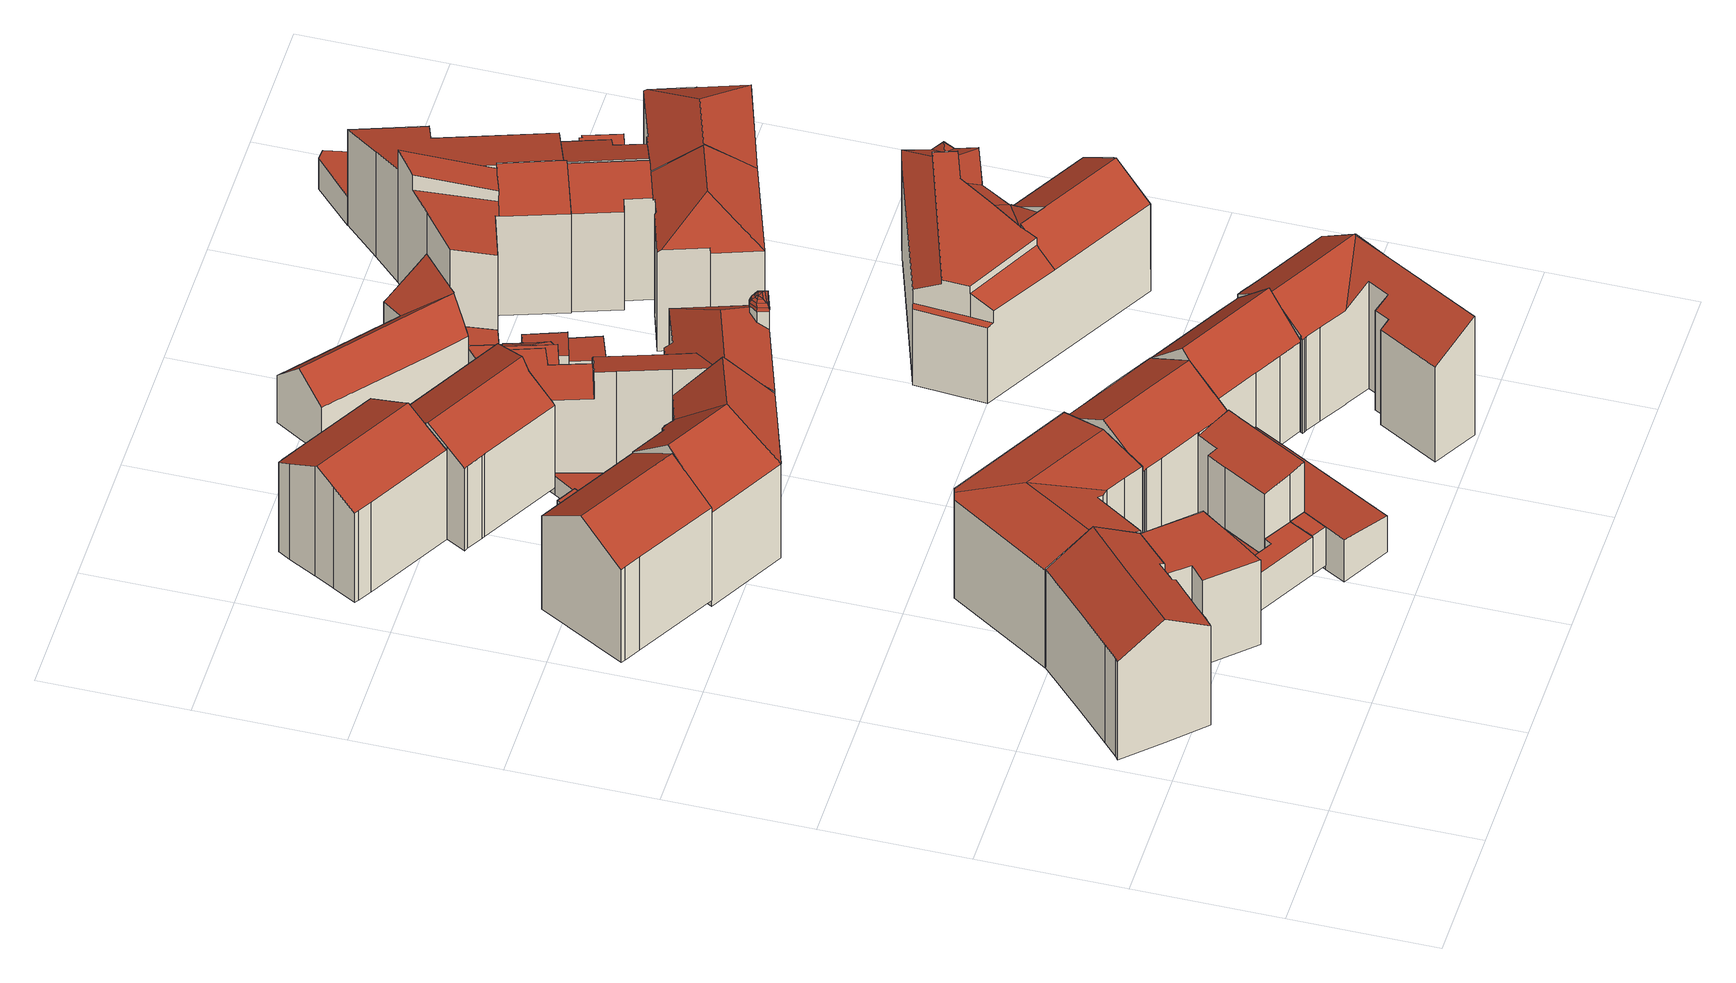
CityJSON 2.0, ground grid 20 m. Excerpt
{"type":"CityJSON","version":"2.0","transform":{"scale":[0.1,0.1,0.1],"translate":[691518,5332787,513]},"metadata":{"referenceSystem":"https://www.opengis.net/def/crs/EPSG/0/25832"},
"CityObjects":{
"building1":{"type":"Building","attributes":{"Gemeindeschluessel":"09162000","HoeheDach":"536.421","HoeheGrund":"515.550","Methode":"2000","NiedrigsteTraufeDesGebaeudes":"529.857","Geometrietyp2DReferenz":"3000","function":"31001_9998","roofType":"3100","measuredHeight":20.87,"storeysAboveGround":4},"geometry":[{"type":"MultiSurface","lod":"2","boundaries":[[[0,1,2,3,4,5,6,7,8,9,10,11,12,13,14,15,16,17,18,19,20,21,22,23,24,25,26,27,28]],[[13,29,30,14]],[[31,32,33,34,35,36,37,38,39,40,41,42]],[[43,44,41,40,24,23,22,21,45]],[[17,46,47,18]],[[16,15,48,49,46,17]],[[48,30,29,50,51,52,53,54,55,56,44,43,57,49]],[[33,32,31,5,4,3]],[[58,38,37,28,27,26,59]],[[6,5,31,42,56,55,7]],[[40,39,60,59,26,25,24]],[[9,8,7,55,54,53]],[[18,47,61,19]],[[28,37,36,0]],[[61,62,45,21,20,19]],[[13,12,11,10,52,51,50,29]],[[2,34,33,3]],[[9,53,52,10]],[[38,58,60,39]],[[58,59,60]],[[49,57,43,45,62,61,47,46]],[[14,30,48,15]],[[2,1,0,36,35,34]],[[41,44,56,42]]],"semantics":{"surfaces":[{"type":"GroundSurface"},{"type":"WallSurface"},{"type":"RoofSurface"}],"values":[0,1,2,1,1,1,2,1,1,1,1,1,1,1,1,1,1,1,1,2,2,1,1,1]}}]},
"building2":{"type":"Building","attributes":{"Gemeindeschluessel":"09162000","HoeheDach":"522.775","HoeheGrund":"516.410","Methode":"1000","NiedrigsteTraufeDesGebaeudes":"522.775","Geometrietyp2DReferenz":"3000","function":"31001_2000","roofType":"1000","measuredHeight":6.37},"geometry":[{"type":"MultiSurface","lod":"2","boundaries":[[[63,64,65,66]],[[67,68,65,64,69,70]],[[71,70,69,72]],[[73,68,67,74]],[[72,69,64,63]],[[66,65,68,73]],[[74,67,70,71]],[[71,72,63,66,73,74]]],"semantics":{"surfaces":[{"type":"WallSurface"},{"type":"RoofSurface"},{"type":"GroundSurface"}],"values":[0,1,0,0,0,0,0,2]}}]},
"building3":{"type":"Building","attributes":{"Gemeindeschluessel":"09162000","HoeheDach":"535.280","HoeheGrund":"514.858","Methode":"2000","NiedrigsteTraufeDesGebaeudes":"530.650","Geometrietyp2DReferenz":"3000","function":"31001_1000","roofType":"3100","measuredHeight":20.42,"storeysAboveGround":5},"geometry":[{"type":"MultiSurface","lod":"2","boundaries":[[[75,76,77,78,79]],[[80,81,82,78,77,83]],[[84,80,83,85]],[[86,82,81,87]],[[87,81,80,84]],[[86,87,84,85,88,89,90,91]],[[76,88,85,83,77]],[[86,91,79,78,82]],[[75,89,88,76]],[[79,91,90,89,75]]],"semantics":{"surfaces":[{"type":"RoofSurface"},{"type":"WallSurface"},{"type":"GroundSurface"}],"values":[0,0,1,1,1,2,1,1,1,1]}}]},
"building4":{"type":"Building","attributes":{"Gemeindeschluessel":"09162000","HoeheDach":"533.655","HoeheGrund":"515.360","Methode":"1000","NiedrigsteTraufeDesGebaeudes":"532.037","Geometrietyp2DReferenz":"3000","function":"31001_9998","roofType":"3100","measuredHeight":18.3,"storeysAboveGround":4},"geometry":[{"type":"MultiSurface","lod":"2","boundaries":[[[92,93,94,95,96,97]],[[98,99,100,101,102,103]],[[104,105,100,99,106,107]],[[108,109,106,99,98,103,110]],[[111,112,107,106,109,108]],[[113,114,115,116,117,118]],[[119,120,121,96,95,94,111,108,122,123]],[[124,125,112,111,94,93]],[[126,127,119,123,113,118]],[[104,107,112,125]],[[123,122,108,110,115,114,113]],[[105,104,125,124,93,92,97,128,129,127,126,118,117,116,130,102,101,100]],[[97,96,121,128]],[[128,121,120,129]],[[115,110,103,102,130,116]],[[129,120,119,127]]],"semantics":{"surfaces":[{"type":"WallSurface"},{"type":"RoofSurface"},{"type":"GroundSurface"}],"values":[0,0,0,1,1,0,1,0,0,0,1,2,0,0,0,0]}}]},
"building5":{"type":"Building","attributes":{"Gemeindeschluessel":"09162000","HoeheDach":"517.355","HoeheGrund":"516.102","Methode":"1000","NiedrigsteTraufeDesGebaeudes":"517.046","Geometrietyp2DReferenz":"3000","function":"31001_2000","roofType":"1000","measuredHeight":1.25},"geometry":[{"type":"MultiSurface","lod":"2","boundaries":[[[131,132,133,134]],[[135,131,134,136]],[[137,132,131,135]],[[138,133,132,137]],[[136,134,133,138]],[[136,138,137,135]]],"semantics":{"surfaces":[{"type":"RoofSurface"},{"type":"WallSurface"},{"type":"GroundSurface"}],"values":[0,1,1,1,1,2]}}]},
"building6":{"type":"Building","attributes":{"Gemeindeschluessel":"09162000","HoeheDach":"519.918","HoeheGrund":"516.350","Methode":"1000","NiedrigsteTraufeDesGebaeudes":"519.081","Geometrietyp2DReferenz":"3000","function":"51009_1610","roofType":"2100","measuredHeight":3.57},"geometry":[{"type":"MultiSurface","lod":"2","boundaries":[[[139,140,141,142]],[[66,143,141,140]],[[66,144,145,143]],[[66,140,139,144]],[[144,139,142,145]],[[145,142,141,143]]],"semantics":{"surfaces":[{"type":"WallSurface"},{"type":"GroundSurface"},{"type":"RoofSurface"}],"values":[0,1,0,0,2,0]}}]},
"building7":{"type":"Building","attributes":{"Gemeindeschluessel":"09162000","HoeheDach":"522.870","HoeheGrund":"516.390","Methode":"1000","NiedrigsteTraufeDesGebaeudes":"522.870","Geometrietyp2DReferenz":"3000","function":"31001_2000","roofType":"1000","measuredHeight":6.48},"geometry":[{"type":"MultiSurface","lod":"2","boundaries":[[[146,147,148,74]],[[73,149,150,151]],[[151,150,147,146]],[[147,150,149,148]],[[74,73,151,146]],[[74,148,149,73]]],"semantics":{"surfaces":[{"type":"WallSurface"},{"type":"RoofSurface"},{"type":"GroundSurface"}],"values":[0,0,0,1,2,0]}}]},
"building8":{"type":"Building","attributes":{"Gemeindeschluessel":"09162000","HoeheDach":"534.357","HoeheGrund":"515.650","Methode":"1000","NiedrigsteTraufeDesGebaeudes":"530.789","Geometrietyp2DReferenz":"3000","function":"31001_9998","roofType":"3100","measuredHeight":18.71,"storeysAboveGround":4},"geometry":[{"type":"MultiSurface","lod":"2","boundaries":[[[152,153,154,155]],[[156,157,158,159,160,161]],[[162,163,164,165]],[[166,167,168,169]],[[169,168,156,161]],[[170,171,172,173]],[[159,158,174,175]],[[167,176,154,153,177,157,156,168]],[[152,178,165,164,177,153]],[[177,164,163,179,172,171,180,174,158,157]],[[162,165,178,152,155,181,166,169,161,160,159,175,182,170,173,183]],[[182,180,171,170]],[[175,174,180,182]],[[155,154,176,181]],[[181,176,167,166]],[[173,172,179,183]],[[183,179,163,162]]],"semantics":{"surfaces":[{"type":"WallSurface"},{"type":"RoofSurface"},{"type":"GroundSurface"}],"values":[0,0,0,0,0,0,0,1,0,1,2,0,0,0,0,0,0]}}]},
"building9":{"type":"Building","attributes":{"Gemeindeschluessel":"09162000","HoeheDach":"522.900","HoeheGrund":"515.720","Methode":"1000","NiedrigsteTraufeDesGebaeudes":"521.813","Geometrietyp2DReferenz":"3000","function":"31001_9998","roofType":"1000","measuredHeight":7.18,"storeysAboveGround":2},"geometry":[{"type":"MultiSurface","lod":"2","boundaries":[[[184,185,186,187]],[[188,189,190,191,192,184,187,193]],[[188,194,147,189]],[[191,195,196,192]],[[192,196,185,184]],[[197,186,185,196,195,150,147,194]],[[193,197,194,188]],[[187,186,197,193]],[[189,147,150,190]],[[190,150,195,191]]],"semantics":{"surfaces":[{"type":"WallSurface"},{"type":"GroundSurface"},{"type":"RoofSurface"}],"values":[0,1,0,0,0,2,0,0,0,0]}}]},
"building10":{"type":"Building","attributes":{"Gemeindeschluessel":"09162000","HoeheDach":"536.319","HoeheGrund":"513.919","Methode":"2000","NiedrigsteTraufeDesGebaeudes":"529.830","Geometrietyp2DReferenz":"3000","function":"31001_1000","roofType":"3100","measuredHeight":22.4,"storeysAboveGround":4},"geometry":[{"type":"MultiSurface","lod":"2","boundaries":[[[198,199,200,201]],[[202,203,199,198]],[[204,205,206,207]],[[202,208,209,210,203]],[[211,212,213,214]],[[215,216,217,218,219]],[[220,221,215,219,222]],[[220,208,202,198,201,211,214,204,207,223,224,225,226,221]],[[217,227,228,218]],[[214,213,205,204]],[[226,225,227,217,216]],[[223,229,230,224]],[[220,222,209,208]],[[218,228,230,229,206,205,213,212,200,199,203,210]],[[226,216,215,221]],[[225,224,230,228,227]],[[222,219,218,210,209]],[[201,200,212,211]],[[207,206,229,223]]],"semantics":{"surfaces":[{"type":"WallSurface"},{"type":"RoofSurface"},{"type":"GroundSurface"}],"values":[0,0,0,0,0,1,0,2,1,0,0,0,0,1,0,0,1,0,0]}}]},
"building11":{"type":"Building","attributes":{"Gemeindeschluessel":"09162000","HoeheDach":"535.323","HoeheGrund":"515.870","Methode":"1000","NiedrigsteTraufeDesGebaeudes":"530.361","Geometrietyp2DReferenz":"3000","function":"31001_9998","roofType":"3100","measuredHeight":19.45,"storeysAboveGround":4},"geometry":[{"type":"MultiSurface","lod":"2","boundaries":[[[231,232,233,234]],[[235,236,237,238,239,240,241,242,233,232]],[[243,244,245,246]],[[247,236,235,248]],[[249,250,251,252]],[[253,254,255,256,257,238,237]],[[258,259,260,261,262,263]],[[239,238,257]],[[263,262,244,243]],[[264,265,266,267,268,269]],[[256,255,270,266,265,271]],[[251,272,273,274,275,252]],[[253,237,236,247]],[[234,233,242,276]],[[241,240,277,260,259,278,279]],[[250,245,244,262,261,260,277,239,257,256,271,280,272,251]],[[276,242,241,279]],[[248,235,232,231]],[[246,245,250,249]],[[274,273,281,282]],[[280,271,265,264,269,281,273,272]],[[270,255,254,253,247,248,231,234,276,279,278,259,258,263,243,246,249,252,275,274,282,268,267,266]],[[239,277,240]],[[282,281,269,268]]],"semantics":{"surfaces":[{"type":"WallSurface"},{"type":"RoofSurface"},{"type":"GroundSurface"}],"values":[0,1,0,0,0,0,0,0,0,0,0,0,0,0,0,1,0,0,0,0,1,2,0,0]}}]},
"building12":{"type":"Building","attributes":{"Gemeindeschluessel":"09162000","HoeheDach":"517.926","HoeheGrund":"515.730","Methode":"1000","NiedrigsteTraufeDesGebaeudes":"517.926","Geometrietyp2DReferenz":"3000","function":"31001_2000","roofType":"1000","measuredHeight":2.2},"geometry":[{"type":"MultiSurface","lod":"2","boundaries":[[[283,284,285,286]],[[286,285,287,288]],[[289,290,284,283]],[[289,283,286,288,291]],[[291,292,290,289]],[[288,287,292,291]],[[292,287,285,284,290]]],"semantics":{"surfaces":[{"type":"WallSurface"},{"type":"GroundSurface"},{"type":"RoofSurface"}],"values":[0,0,0,1,0,0,2]}}]},
"building13":{"type":"Building","attributes":{"Gemeindeschluessel":"09162000","HoeheDach":"517.589","HoeheGrund":"514.440","Methode":"2000","NiedrigsteTraufeDesGebaeudes":"517.075","Geometrietyp2DReferenz":"3000","function":"31001_2000","roofType":"9999","measuredHeight":3.15},"geometry":[{"type":"MultiSurface","lod":"2","boundaries":[[[293,294,295,296]],[[297,298,299,300]],[[301,297,300,293,296,302]],[[302,303,304,301]],[[296,295,303,302]],[[300,299,294,293]],[[301,304,298,297]],[[303,295,294,299,298,304]]],"semantics":{"surfaces":[{"type":"WallSurface"},{"type":"GroundSurface"},{"type":"RoofSurface"}],"values":[0,0,1,0,0,0,0,2]}}]},
"building14":{"type":"Building","attributes":{"Gemeindeschluessel":"09162000","HoeheDach":"533.240","HoeheGrund":"515.710","Methode":"1000","NiedrigsteTraufeDesGebaeudes":"529.671","Geometrietyp2DReferenz":"3000","function":"31001_1000","roofType":"3100","measuredHeight":17.53,"storeysAboveGround":4},"geometry":[{"type":"MultiSurface","lod":"2","boundaries":[[[305,306,307,308,309,310]],[[311,312,305,310]],[[313,314,315,316,317,318,319,320,321,322,311,310,309,308,323,324,325,326,327,328]],[[308,307,329,323]],[[319,318,330,331,332,320]],[[322,333,312,311]],[[326,334,335,327]],[[328,336,337,313]],[[324,338,339,325]],[[333,340,332,331,330,341,342,343,344,306,305,312]],[[325,339,334,326]],[[323,329,338,324]],[[320,332,340,321]],[[344,337,336,335,334,339,338,329,307,306]],[[315,343,342,316]],[[315,314,313,337,344,343]],[[321,340,333,322]],[[327,335,336,328]],[[318,317,316,342,341,330]]],"semantics":{"surfaces":[{"type":"WallSurface"},{"type":"GroundSurface"},{"type":"RoofSurface"}],"values":[0,0,1,0,0,0,0,0,0,2,0,0,0,2,0,0,0,0,0]}}]},
"building15":{"type":"Building","attributes":{"Gemeindeschluessel":"09162000","HoeheDach":"521.576","HoeheGrund":"515.576","Methode":"3220","NiedrigsteTraufeDesGebaeudes":"521.576","Geometrietyp2DReferenz":"3000","function":"31001_2000","roofType":"9999","measuredHeight":6},"geometry":[{"type":"MultiSurface","lod":"2","boundaries":[[[345,346,347,348]],[[349,350,351,352]],[[353,346,345,350,349]],[[353,349,352,354]],[[346,353,354,347]],[[352,351,348,347,354]],[[350,345,348,351]]],"semantics":{"surfaces":[{"type":"WallSurface"},{"type":"RoofSurface"},{"type":"GroundSurface"}],"values":[0,0,1,0,0,2,0]}}]},
"building16":{"type":"Building","attributes":{"Gemeindeschluessel":"09162000","HoeheDach":"536.391","HoeheGrund":"515.750","Methode":"1000","NiedrigsteTraufeDesGebaeudes":"531.038","Geometrietyp2DReferenz":"3000","function":"31001_9998","roofType":"3100","measuredHeight":20.64,"storeysAboveGround":5},"geometry":[{"type":"MultiSurface","lod":"2","boundaries":[[[355,356,357,358,359,360]],[[361,362,363,364]],[[365,366,367,368]],[[363,369,370,371,372,364]],[[371,370,366,365]],[[360,359,367,366,370,369]],[[362,373,374,375,355,360,369,363]],[[357,356,376,377,378,361,364,372,371,365,368,358]],[[368,367,359,358]],[[377,374,373,378]],[[376,375,374,377]],[[356,355,375,376]],[[378,373,362,361]]],"semantics":{"surfaces":[{"type":"WallSurface"},{"type":"RoofSurface"},{"type":"GroundSurface"}],"values":[0,0,0,0,0,1,1,2,0,0,0,0,0]}}]},
"building17":{"type":"Building","attributes":{"Gemeindeschluessel":"09162000","HoeheDach":"535.230","HoeheGrund":"514.440","Methode":"2000","NiedrigsteTraufeDesGebaeudes":"528.850","Geometrietyp2DReferenz":"3000","function":"31001_9998","roofType":"3200","measuredHeight":20.79,"storeysAboveGround":4},"geometry":[{"type":"MultiSurface","lod":"2","boundaries":[[[379,380,381]],[[382,383,384,385,386]],[[384,387,388,385]],[[389,390,384,383]],[[391,392,393,394]],[[395,390,396,397]],[[398,399,392,391]],[[388,400,401,385]],[[402,403,404,405]],[[390,389,406,407,396]],[[408,409,410,411,412,413,414,398,391,394]],[[415,386,416,417]],[[390,395,387,384]],[[418,419,420,421,422,423,424,425]],[[426,427,428,429,415,417,430,431]],[[402,432,433,418,425,426,431,403]],[[434,393,392,399,435,436,437,438]],[[439,440,435,399,398,414]],[[441,442,443,406,389,383,382,429,428,444]],[[445,411,410,446]],[[400,447,448,401]],[[417,416,449,430]],[[418,433,419]],[[293,296,423,422,438,437]],[[421,420,450,451,452]],[[429,382,386,415]],[[380,453,381]],[[454,455,380]],[[456,432,402,405]],[[456,457,419,433,432]],[[458,446,410,409,452,451]],[[401,448,449,416]],[[385,401,416,386]],[[394,393,434,408]],[[395,454,379,387]],[[430,459,442,403,431]],[[460,458,451,450,461,462,420]],[[455,397,447,463]],[[387,379,381,388]],[[444,428,427,464]],[[454,380,379]],[[455,463,380]],[[404,403,442,441]],[[453,463,447,400]],[[465,413,412,466]],[[466,412,411,445]],[[381,453,400,388]],[[430,449,407,459]],[[467,436,435,440]],[[396,407,449,448]],[[439,414,413,465]],[[461,450,420,462]],[[421,452,409,408,434,438,422]],[[464,427,426,425,424,468]],[[460,420,419,457]],[[443,442,459]],[[293,467,440,439,465,466,445,446,458,460,457,456,405,404,441,444,464,468,296]],[[380,463,453]],[[293,437,436,467]],[[459,407,406,443]],[[397,396,448,447]],[[454,395,397,455]],[[468,424,423,296]]],"semantics":{"surfaces":[{"type":"RoofSurface"},{"type":"WallSurface"},{"type":"GroundSurface"}],"values":[0,0,0,0,1,0,1,0,1,0,0,1,0,0,0,0,0,1,1,1,0,1,1,1,0,1,0,0,1,1,1,0,0,1,0,0,1,0,0,1,0,0,1,0,1,1,0,1,1,0,1,1,1,1,1,0,2,0,1,1,0,0,1]}}]},
"building18":{"type":"Building","attributes":{"Gemeindeschluessel":"09162000","HoeheDach":"535.835","HoeheGrund":"515.670","Methode":"2000","NiedrigsteTraufeDesGebaeudes":"531.574","Geometrietyp2DReferenz":"3000","function":"31001_1000","roofType":"3100","measuredHeight":20.16,"storeysAboveGround":5},"geometry":[{"type":"MultiSurface","lod":"2","boundaries":[[[469,470,471,472]],[[473,474,475,476]],[[477,478,479,480,481,482,483,484,485,486,487,488,489,490,491,492,473,476,493,469,472,494,495,496]],[[482,497,498,483]],[[499,500,486,485]],[[481,501,497,482]],[[480,479,478,477,496,502,503,504,505,506]],[[491,507,508,492]],[[483,498,509,484]],[[510,502,496,495,494,511]],[[488,487,486,500,512,513,514,489]],[[515,503,502,510,511,471,470,516]],[[480,506,501,481]],[[484,509,499,485]],[[507,517,514,513,512,504,503,515,516,475,474,508]],[[506,505,504,512,500,499,509,498,497,501]],[[489,514,517,490]],[[472,471,511,494]],[[490,517,507,491]],[[492,508,474,473]],[[475,516,470,469,493,476]]],"semantics":{"surfaces":[{"type":"WallSurface"},{"type":"GroundSurface"},{"type":"RoofSurface"}],"values":[0,0,1,0,0,0,0,0,0,0,0,2,0,0,2,2,0,0,0,0,0]}}]},
"building19":{"type":"Building","attributes":{"Gemeindeschluessel":"09162000","HoeheDach":"525.870","HoeheGrund":"515.857","Methode":"2000","NiedrigsteTraufeDesGebaeudes":"521.710","Geometrietyp2DReferenz":"3000","function":"31001_1000","roofType":"3200","measuredHeight":10.01,"storeysAboveGround":3},"geometry":[{"type":"MultiSurface","lod":"2","boundaries":[[[518,519,520,521]],[[522,521,520,523,524]],[[525,526,527,528]],[[529,530,524,523,531,532]],[[533,534,535,536]],[[528,527,537,538]],[[539,540,533,536,525,528,538,541,518,521,522,542,543]],[[544,545,537,527,526,535,534,546]],[[522,524,530,542]],[[536,535,526,525]],[[541,538,537,545,547,519,518]],[[540,546,534,533]],[[540,539,548,544,546]],[[542,530,529,543]],[[547,531,523,520,519]],[[548,532,531,547,545,544]],[[539,543,529,532,548]]],"semantics":{"surfaces":[{"type":"WallSurface"},{"type":"RoofSurface"},{"type":"GroundSurface"}],"values":[0,0,0,1,0,0,2,1,0,0,0,0,0,0,1,1,0]}}]},
"building20":{"type":"Building","attributes":{"Gemeindeschluessel":"09162000","HoeheDach":"527.609","HoeheGrund":"515.730","Methode":"1000","NiedrigsteTraufeDesGebaeudes":"523.225","Geometrietyp2DReferenz":"3000","function":"31001_2000","roofType":"3100","measuredHeight":11.88},"geometry":[{"type":"MultiSurface","lod":"2","boundaries":[[[549,550,551,552,553,554]],[[555,556,557,550,549,554,558]],[[559,560,561,562,563,564,565,566,567,568,569,570,571,572,573]],[[552,574,575,571,570,569]],[[551,576,577,578,579,575,574,552]],[[558,554,553,568,567,566]],[[579,578,573,572,571,575]],[[565,564,556,555,558,566]],[[563,562,561,560,576,551,550,557]],[[560,559,573,578,577,576]],[[563,557,556,564]],[[552,569,568,553]]],"semantics":{"surfaces":[{"type":"RoofSurface"},{"type":"GroundSurface"},{"type":"WallSurface"}],"values":[0,0,1,2,0,2,2,2,2,2,2,2]}}]},
"building21":{"type":"Building","attributes":{"Gemeindeschluessel":"09162000","HoeheDach":"521.276","HoeheGrund":"515.835","Methode":"2000","NiedrigsteTraufeDesGebaeudes":"520.064","Geometrietyp2DReferenz":"3000","function":"31001_9998","roofType":"2100","measuredHeight":5.44},"geometry":[{"type":"MultiSurface","lod":"2","boundaries":[[[580,581,582,583]],[[584,581,580,585]],[[586,583,582,587]],[[584,585,588,589]],[[584,589,587,582,581]],[[588,585,580,583,586]],[[589,588,586,587]]],"semantics":{"surfaces":[{"type":"WallSurface"},{"type":"GroundSurface"},{"type":"RoofSurface"}],"values":[0,0,0,0,1,2,0]}}]},
"building22":{"type":"Building","attributes":{"Gemeindeschluessel":"09162000","HoeheDach":"519.737","HoeheGrund":"516.043","Methode":"2000","NiedrigsteTraufeDesGebaeudes":"519.126","Geometrietyp2DReferenz":"3000","function":"31001_9998","roofType":"9999","measuredHeight":3.69},"geometry":[{"type":"MultiSurface","lod":"2","boundaries":[[[590,591,592,593]],[[594,595,596,597]],[[598,599,600,601]],[[593,592,602,603]],[[603,594,597,600,599,590,593]],[[597,596,601,600]],[[595,602,592,591,598,601,596]],[[603,602,595,594]],[[599,598,591,590]]],"semantics":{"surfaces":[{"type":"WallSurface"},{"type":"GroundSurface"},{"type":"RoofSurface"}],"values":[0,0,0,0,1,0,2,0,0]}}]},
"building23":{"type":"Building","attributes":{"Gemeindeschluessel":"09162000","HoeheDach":"518.536","HoeheGrund":"515.950","Methode":"1000","NiedrigsteTraufeDesGebaeudes":"518.102","Geometrietyp2DReferenz":"3000","function":"51009_1610","roofType":"1000","measuredHeight":2.59},"geometry":[{"type":"MultiSurface","lod":"2","boundaries":[[[604,605,606,607]],[[607,606,608,609]],[[610,611,605,604]],[[611,610,609,608]],[[611,608,606,605]],[[609,610,604,607]]],"semantics":{"surfaces":[{"type":"WallSurface"},{"type":"RoofSurface"},{"type":"GroundSurface"}],"values":[0,0,0,0,1,2]}}]},
"building24":{"type":"Building","attributes":{"Gemeindeschluessel":"09162000","HoeheDach":"534.228","HoeheGrund":"515.590","Methode":"2000","NiedrigsteTraufeDesGebaeudes":"528.500","Geometrietyp2DReferenz":"3000","function":"31001_9998","roofType":"3100","measuredHeight":18.64,"storeysAboveGround":5},"geometry":[{"type":"MultiSurface","lod":"2","boundaries":[[[612,613,614,615,616]],[[617,618,619,620,621,622,623]],[[624,625,626,627,628,629,630,621,620]],[[631,629,628]],[[632,633,634,635,636]],[[637,623,622,638]],[[624,639,640,641]],[[642,643,644]],[[645,646,647,648]],[[649,650,651,652]],[[632,653,654,655,637,638,656,657,658,659,660,633]],[[632,636,661,662,615,614,653]],[[641,640,663,651]],[[650,664,641,651]],[[665,625,624,641,664]],[[656,630,629,631,627,626,657]],[[612,616,648,647,666,619,618]],[[658,665,664,650,649,667,659]],[[656,638,622,621,630]],[[655,617,623,637]],[[619,666,668,620]],[[651,663,669,652]],[[665,658,657,626,625]],[[670,671,644]],[[627,631,628]],[[660,672,634,633]],[[660,659,667,643,642,672]],[[624,620,668,639]],[[617,655,654,613,612,618]],[[636,635,671,673,674,645,661]],[[635,634,672,642,644,671]],[[670,644,643,667,649,652]],[[652,669,673,671,670]],[[674,673,669]],[[653,614,613,654]],[[646,674,669,663,640,639,668,666,647]],[[615,662,648,616]],[[645,648,662,661]],[[674,646,645]]],"semantics":{"surfaces":[{"type":"RoofSurface"},{"type":"WallSurface"},{"type":"GroundSurface"}],"values":[0,0,0,0,1,1,1,1,1,0,2,1,1,0,0,1,1,1,1,1,1,1,1,1,0,1,1,1,1,0,0,0,1,1,1,0,1,0,1]}}]},
"building25":{"type":"Building","attributes":{"Gemeindeschluessel":"09162000","HoeheDach":"538.236","HoeheGrund":"515.690","Methode":"2000","NiedrigsteTraufeDesGebaeudes":"532.473","Geometrietyp2DReferenz":"3000","function":"31001_9998","roofType":"2100","measuredHeight":22.55,"storeysAboveGround":4},"geometry":[{"type":"MultiSurface","lod":"2","boundaries":[[[675,676,677,678,560,573,679,680,681,682,683,684,685]],[[686,687,688,689,690,691,692]],[[685,693,694,675]],[[676,675,694,695,696,677]],[[695,697,698]],[[687,699,688]],[[700,701,692,691,690,681,680,679,573]],[[684,702,693,685]],[[698,697,686,692,701]],[[689,688,699,702,684,683,682,681,690]],[[687,686,697]],[[703,696,695,698,701,700,704]],[[678,703,704,560]],[[560,704,700,573]],[[694,693,702,699,687,697,695]],[[677,696,703,678]]],"semantics":{"surfaces":[{"type":"GroundSurface"},{"type":"RoofSurface"},{"type":"WallSurface"}],"values":[0,1,2,2,2,2,2,2,2,2,2,1,2,2,1,2]}}]},
"building26":{"type":"Building","attributes":{"Gemeindeschluessel":"09162000","HoeheDach":"536.950","HoeheGrund":"515.760","Methode":"2000","NiedrigsteTraufeDesGebaeudes":"532.456","Geometrietyp2DReferenz":"3000","function":"31001_9998","roofType":"3200","measuredHeight":21.19,"storeysAboveGround":5},"geometry":[{"type":"MultiSurface","lod":"2","boundaries":[[[705,706,707,708,709,710]],[[711,712,713,714]],[[715,716,717,718]],[[719,720,705,710,721,722]],[[723,706,705,720]],[[722,721,724,725]],[[726,707,706,723]],[[727,728,729,714,713,716,715]],[[730,731,729,728]],[[732,725,724,733,734,735]],[[736,737,731,730]],[[724,721,710,709,733]],[[712,711,708,707,726,738,739,740,741]],[[717,716,713,712,741,694]],[[742,694,741,740]],[[720,719,722,725,732,735,736,730,728,727,715,718,742,740,739,738,726,723]],[[718,717,694,742]],[[735,734,737,736]],[[733,709,708,711,714,729,731,737,734]]],"semantics":{"surfaces":[{"type":"RoofSurface"},{"type":"WallSurface"},{"type":"GroundSurface"}],"values":[0,1,1,1,1,1,1,1,1,1,1,0,1,0,1,2,1,1,0]}}]},
"building27":{"type":"Building","attributes":{"Gemeindeschluessel":"09162000","HoeheDach":"534.883","HoeheGrund":"515.690","Methode":"2000","NiedrigsteTraufeDesGebaeudes":"531.973","Geometrietyp2DReferenz":"3000","function":"31001_1000","roofType":"2100","measuredHeight":19.19,"storeysAboveGround":4},"geometry":[{"type":"MultiSurface","lod":"2","boundaries":[[[743,744,745,746]],[[747,748,749,750]],[[681,751,743,746,747,750,684]],[[681,752,753,751]],[[754,749,748,745,744,753,752]],[[750,749,754,684]],[[684,754,752,681]],[[751,753,744,743]],[[746,745,748,747]]],"semantics":{"surfaces":[{"type":"WallSurface"},{"type":"GroundSurface"},{"type":"RoofSurface"}],"values":[0,0,1,0,2,0,0,0,0]}}]},
"building28":{"type":"Building","attributes":{"Gemeindeschluessel":"09162000","HoeheDach":"536.740","HoeheGrund":"515.680","Methode":"2000","NiedrigsteTraufeDesGebaeudes":"531.328","Geometrietyp2DReferenz":"3000","function":"31001_1000","roofType":"3200","measuredHeight":21.06,"storeysAboveGround":4},"geometry":[{"type":"MultiSurface","lod":"2","boundaries":[[[755,756,757,758]],[[759,760,761,762,763,757,756,764,765,766]],[[767,768,769,770]],[[771,764,756,755,772,773,774]],[[775,776,777,778]],[[778,777,779,780]],[[768,767,781,782,762,761]],[[776,769,768,761,760]],[[783,763,762,782]],[[784,785,774,773]],[[750,786,785,784]],[[765,764,771]],[[765,787,766]],[[778,780,788,789,685,684,750,784,773,772,755,758,783,782,781,767,770,775]],[[789,788,780,779,759,766,787,790,685]],[[770,769,776,775]],[[758,757,763,783]],[[685,790,754,684]],[[684,754,786,750]],[[790,787,765,771,774,785,786,754]],[[779,777,776,760,759]]],"semantics":{"surfaces":[{"type":"WallSurface"},{"type":"RoofSurface"},{"type":"GroundSurface"}],"values":[0,1,0,0,0,0,0,1,0,0,0,0,0,2,0,0,0,0,0,1,1]}}]},
"building29":{"type":"Building","attributes":{"Gemeindeschluessel":"09162000","HoeheDach":"520.890","HoeheGrund":"515.650","Methode":"2000","NiedrigsteTraufeDesGebaeudes":"519.192","Geometrietyp2DReferenz":"3000","function":"31001_2000","roofType":"9999","measuredHeight":5.24},"geometry":[{"type":"MultiSurface","lod":"2","boundaries":[[[791,792,793,794]],[[795,796,797,798]],[[791,794,799,800,801,795,798]],[[797,796,802,803,804,793,792]],[[800,803,802,801]],[[794,793,804,799]],[[801,802,796,795]],[[798,797,792,791]],[[799,804,803,800]]],"semantics":{"surfaces":[{"type":"WallSurface"},{"type":"GroundSurface"},{"type":"RoofSurface"}],"values":[0,0,1,2,0,0,0,0,0]}}]},
"building30":{"type":"Building","attributes":{"Gemeindeschluessel":"09162000","HoeheDach":"518.449","HoeheGrund":"515.350","Methode":"1000","NiedrigsteTraufeDesGebaeudes":"518.449","Geometrietyp2DReferenz":"3000","function":"51009_1610","roofType":"1000","measuredHeight":3.1},"geometry":[{"type":"MultiSurface","lod":"2","boundaries":[[[805,806,807,808,809,810]],[[811,812,813,814,815,816]],[[805,816,815,806]],[[810,811,816,805]],[[808,813,812,809]],[[807,814,813,808]],[[806,815,814,807]],[[809,812,811,810]]],"semantics":{"surfaces":[{"type":"GroundSurface"},{"type":"RoofSurface"},{"type":"WallSurface"}],"values":[0,1,2,2,2,2,2,2]}}]}
},
"vertices":[
[267,187,25],[250,159,25],[249,156,25],[194,215,25],[195,216,25],[213,234,25],[187,262,25],[182,268,25],[163,249,25],[159,245,25],[163,241,25],[120,201,25],[107,188,25],[99,181,25],[97,179,25],[94,177,25],[49,223,25],[3,271,25],[8,275,25],[28,294,25],[75,339,25],[139,401,25],[186,353,25],[232,306,25],[233,305,25],[235,308,25],[236,310,25],[236,309,25],[298,243,25],[99,181,193],[97,179,193],[213,234,173],[195,216,169],[194,215,169],[249,156,169],[250,159,169],[267,187,174],[298,243,185],[236,309,185],[235,308,185],[233,305,184],[232,306,184],[187,262,174],[186,353,234],[232,306,192],[139,401,192],[3,271,192],[8,275,192],[94,177,193],[49,223,234],[107,188,193],[120,201,192],[163,241,192],[159,245,196],[163,249,196],[182,268,196],[187,262,192],[121,292,234],[236,309,192],[236,310,192],[235,308,192],[28,294,192],[75,339,192],
[352,171,34],[352,171,98],[358,181,98],[358,181,34],[378,125,98],[396,159,98],[284,209,98],[271,185,98],[271,185,34],[284,209,34],[396,159,34],[378,125,34],
[86,1026,177],[81,1029,177],[47,969,223],[185,891,223],[219,951,177],[19,906,177],[42,893,177],[151,831,176],[14,909,177],[19,906,19],[14,909,19],[151,831,19],[42,893,19],[81,1029,19],[86,1026,19],[110,1013,19],[219,951,19],
[295,366,24],[296,366,24],[296,366,191],[295,366,191],[284,367,193],[284,367,24],[370,481,190],[418,454,190],[418,454,24],[370,481,24],[250,548,24],[250,548,190],[350,335,24],[384,395,24],[384,395,207],[350,335,190],[267,461,207],[334,423,207],[241,546,192],[297,366,190],[323,351,190],[139,401,190],[164,440,190],[230,543,190],[230,543,24],[164,440,24],[139,401,24],[233,305,195],[236,310,195],[277,373,195],[231,403,207],[194,345,207],[297,366,24],[323,351,24],[194,345,24],[233,305,24],[277,373,24],[236,310,24],[241,546,24],
[329,298,44],[350,335,44],[323,351,40],[302,313,40],[329,298,31],[302,313,31],[350,335,31],[323,351,31],
[392,241,69],[392,241,34],[373,252,34],[373,252,61],[338,192,34],[358,181,69],[338,192,61],
[398,114,34],[398,114,99],[378,125,99],[396,159,99],[417,147,99],[417,147,34],
[179,1204,26],[179,1204,197],[162,1173,178],[162,1173,26],[41,1285,198],[55,1310,214],[56,1312,212],[56,1312,26],[55,1310,26],[41,1285,26],[209,1258,26],[209,1258,197],[196,1234,212],[196,1234,26],[28,1249,26],[28,1249,178],[23,1252,178],[23,1252,26],[92,1364,26],[92,1364,178],[112,1353,178],[112,1353,26],[76,1350,189],[76,1350,26],[47,1238,178],[194,1231,214],[194,1231,26],[226,1288,178],[86,1367,178],[47,1238,26],[86,1367,26],[226,1288,26],
[559,248,27],[559,248,88],[537,208,88],[537,208,27],[382,86,27],[398,114,27],[417,147,27],[472,245,27],[494,284,27],[448,49,27],[382,86,99],[472,245,99],[494,284,99],[448,49,88],
[267,924,9],[267,924,179],[271,927,176],[271,927,9],[219,951,9],[219,951,179],[285,928,9],[285,928,169],[290,926,168],[290,926,9],[151,831,9],[151,831,168],[188,897,233],[276,929,9],[276,929,172],[280,929,170],[280,929,9],[378,813,168],[359,870,229],[358,874,233],[278,846,233],[258,772,168],[257,772,9],[378,813,9],[257,772,168],[293,923,9],[296,919,9],[339,933,9],[359,870,9],[339,933,169],[299,920,169],[293,923,169],[296,919,171],
[358,181,29],[358,181,174],[392,241,174],[392,241,29],[396,159,180],[417,147,184],[472,245,184],[482,261,184],[462,273,180],[436,287,176],[420,259,176],[407,267,174],[357,332,29],[357,332,180],[354,333,180],[354,333,29],[417,147,29],[396,159,29],[353,334,29],[353,334,180],[350,335,180],[350,335,29],[472,245,29],[482,261,29],[494,284,29],[494,284,197],[482,261,180],[422,296,29],[436,288,29],[436,288,180],[422,296,180],[380,319,180],[380,319,29],[489,414,181],[549,380,181],[549,380,29],[489,414,29],[447,437,29],[447,437,181],[515,321,29],[515,321,223],[384,395,223],[418,454,181],[418,454,29],[384,395,29],[407,267,29],[436,287,180],[436,287,29],[420,259,29],[455,355,223],[424,450,181],[424,450,29],
[242,1054,27],[242,1054,49],[269,1039,49],[269,1039,27],[262,1026,49],[262,1026,27],[212,1001,27],[212,1001,49],[239,985,27],[239,985,49],
[291,1076,14],[291,1076,46],[317,999,41],[317,999,14],[269,1039,14],[269,1039,44],[287,1069,45],[287,1069,14],[262,1026,14],[276,986,14],[276,986,41],[262,1026,43],
[162,1173,184],[178,1202,202],[179,1204,201],[179,1204,27],[178,1202,27],[162,1173,27],[147,1146,27],[147,1146,167],[326,1123,27],[324,1121,27],[310,1109,27],[291,1077,27],[290,1075,27],[286,1069,27],[284,1070,27],[179,1129,27],[175,1131,27],[152,1144,27],[196,1234,27],[209,1258,27],[214,1255,27],[237,1242,27],[240,1241,27],[374,1166,27],[196,1234,182],[286,1069,167],[284,1070,167],[179,1129,167],[152,1144,167],[237,1242,167],[240,1241,167],[374,1166,167],[326,1123,201],[209,1258,167],[214,1255,167],[175,1131,167],[290,1075,171],[291,1077,172],[310,1109,193],[324,1121,202],
[242,1317,86],[239,1310,86],[239,1310,26],[242,1317,26],[207,1358,86],[251,1332,86],[251,1332,26],[207,1358,26],[194,1336,86],[194,1336,26],
[628,209,180],[628,209,28],[655,257,28],[682,305,28],[682,305,180],[655,257,234],[559,248,28],[559,248,180],[494,284,180],[494,284,28],[650,323,28],[650,323,180],[680,306,180],[680,306,28],[522,332,234],[549,380,180],[549,380,28],[522,332,28],[596,227,180],[626,210,180],[627,209,180],[627,209,28],[626,210,28],[596,227,28],
[490,859,214],[494,866,215],[488,865,214],[483,849,202],[484,849,204],[484,850,207],[480,864,207],[478,864,202],[487,853,211],[483,865,211],[513,859,204],[513,859,207],[380,1107,159],[380,1107,169],[351,1096,169],[351,1096,159],[508,861,211],[508,871,207],[505,870,211],[363,1156,159],[363,1156,169],[488,873,211],[486,875,207],[429,958,170],[487,978,171],[487,978,14],[429,958,14],[514,859,202],[510,871,202],[368,1044,159],[379,1047,159],[366,1086,159],[400,1097,159],[390,1126,159],[377,1168,159],[374,1166,159],[478,864,184],[486,875,202],[486,875,191],[395,918,194],[383,953,194],[372,987,194],[355,1039,194],[308,1025,214],[317,999,214],[339,933,214],[356,881,214],[359,871,222],[359,870,221],[378,813,171],[483,849,171],[495,878,191],[449,902,222],[426,968,162],[383,953,162],[368,1044,169],[326,1123,169],[310,1109,169],[291,1076,169],[308,1025,169],[374,1166,14],[326,1123,14],[526,863,14],[526,863,171],[514,859,171],[378,813,14],[400,1097,14],[366,1086,14],[495,875,211],[495,877,207],[495,878,202],[392,994,173],[397,995,168],[379,1047,168],[491,869,214],[502,863,214],[500,868,214],[426,968,14],[383,953,14],[397,995,14],[510,871,182],[372,987,14],[392,994,159],[372,987,159],[495,871,214],[359,870,14],[377,1168,14],[390,1126,14],[310,1109,14],[339,933,14],
[682,305,27],[682,305,186],[688,302,186],[688,302,27],[627,209,27],[627,209,189],[628,209,189],[628,209,27],[782,183,27],[782,182,27],[753,132,27],[679,1,27],[619,35,27],[666,118,27],[678,111,27],[689,131,27],[708,120,27],[724,149,27],[690,169,27],[689,169,27],[652,191,27],[631,203,27],[627,205,27],[625,206,27],[654,255,27],[708,290,27],[746,269,27],[810,233,27],[666,118,188],[678,111,196],[708,120,208],[724,149,209],[619,35,188],[810,233,186],[782,183,228],[782,182,228],[753,132,228],[679,1,228],[627,205,186],[625,206,186],[689,131,196],[746,269,186],[708,290,186],[690,169,186],[689,169,186],[652,191,186],[717,219,228],[654,255,228],[631,203,186],
[469,1142,29],[469,1142,88],[465,1141,92],[465,1141,29],[472,1122,29],[471,1125,92],[472,1122,87],[442,1222,29],[442,1222,87],[454,1186,87],[454,1186,29],[400,1097,90],[461,1118,88],[421,1137,129],[391,1125,129],[438,1222,29],[438,1222,87],[441,1224,87],[441,1224,29],[455,1184,87],[455,1184,29],[390,1126,29],[377,1168,29],[464,1158,29],[461,1118,29],[400,1097,29],[381,1156,87],[455,1183,87],[377,1168,87],[455,1182,89],[390,1126,127],
[421,1286,146],[467,1248,146],[468,1248,146],[451,1312,106],[307,1430,107],[287,1396,146],[391,1260,106],[438,1222,106],[441,1224,110],[268,1362,106],[497,1274,27],[476,1255,27],[468,1248,27],[467,1248,27],[441,1224,27],[438,1222,27],[391,1260,27],[268,1362,27],[287,1396,27],[307,1430,27],[451,1312,27],[453,1314,27],[474,1340,27],[478,1336,27],[526,1299,27],[453,1314,106],[474,1340,102],[476,1255,146],[497,1274,146],[526,1299,146],[478,1336,106],
[495,1200,71],[495,1200,28],[476,1255,28],[476,1255,83],[454,1186,28],[454,1186,71],[441,1224,79],[441,1224,28],[442,1222,78],[442,1222,28],
[464,1158,30],[464,1158,67],[505,1172,61],[505,1172,30],[478,1104,30],[478,1104,67],[472,1122,67],[472,1122,30],[469,1142,67],[469,1142,30],[465,1141,30],[465,1141,67],[524,1118,61],[524,1118,30],
[539,1077,29],[539,1077,51],[495,1061,55],[495,1061,29],[480,1105,55],[480,1105,29],[524,1118,29],[524,1118,51],
[592,696,155],[582,693,155],[574,595,155],[584,590,155],[587,621,155],[798,766,178],[592,696,178],[589,658,200],[806,730,200],[828,775,179],[828,775,178],[821,773,178],[816,700,200],[855,684,180],[859,685,178],[849,713,178],[827,720,190],[840,740,178],[837,748,178],[845,726,190],[822,455,26],[854,511,26],[854,511,209],[851,507,212],[822,455,174],[821,773,26],[828,775,26],[816,700,207],[770,684,207],[770,684,200],[771,619,174],[771,619,178],[765,608,183],[692,565,195],[692,565,207],[587,621,207],[587,621,195],[771,620,177],[771,622,177],[740,638,200],[706,589,200],[574,595,26],[582,693,26],[798,766,26],[837,748,26],[859,685,26],[795,663,26],[770,619,26],[880,557,26],[677,537,174],[584,590,176],[740,638,207],[794,663,179],[795,663,180],[589,658,207],[770,619,178],[806,730,207],[706,589,207],[743,568,200],[743,568,212],[880,557,174],[706,589,212],[702,582,207],
[593,1133,27],[565,1217,27],[563,1222,27],[495,1200,27],[556,1325,27],[563,1331,27],[589,1353,27],[593,1341,27],[629,1238,27],[656,1160,27],[657,1156,27],[591,1225,213],[608,1231,213],[629,1238,213],[593,1341,248],[589,1353,252],[563,1331,248],[556,1325,247],[657,1156,222],[593,1133,195],[565,1217,195],[563,1222,197],[591,1225,206],[591,1225,195],[629,1238,222],[526,1299,218],[556,1325,221],[656,1160,222],[495,1200,197],[476,1255,211],
[592,885,196],[732,933,196],[712,994,239],[711,996,239],[633,969,239],[591,885,197],[690,1059,196],[690,1059,217],[642,1042,200],[642,1042,196],[630,1076,28],[630,1076,200],[614,1071,195],[614,1071,28],[591,885,28],[592,885,28],[570,948,196],[570,948,28],[732,933,28],[575,950,200],[575,950,28],[712,994,28],[642,1042,28],[643,1039,28],[643,1039,198],[622,1032,28],[622,1032,199],[556,1007,28],[556,1007,200],[554,1012,196],[554,1012,28],[618,1033,28],[618,1033,196],[711,996,28],[690,1059,28],[657,1156,28],[657,1156,217],[593,1133,28],
[671,1440,27],[671,1440,190],[703,1345,190],[703,1345,27],[675,1335,27],[675,1335,198],[726,1185,198],[726,1185,27],[625,1391,27],[589,1353,219],[625,1391,206],[656,1160,219],
[741,1076,27],[741,1076,195],[751,1080,195],[751,1080,27],[711,996,237],[791,1023,237],[830,1101,198],[829,1105,195],[751,1078,196],[741,1077,194],[739,1076,194],[690,1060,194],[850,1043,27],[850,1043,198],[854,1044,194],[854,1044,27],[741,1077,193],[741,1077,27],[728,1117,27],[728,1117,193],[876,981,27],[876,981,194],[732,933,194],[732,933,27],[712,994,236],[712,994,27],[830,1101,27],[829,1105,27],[751,1078,27],[747,1124,27],[747,1124,183],[726,1185,183],[690,1060,219],[711,996,27],[690,1060,27],[657,1156,219],
[671,1440,26],[671,1440,75],[725,1492,79],[725,1492,26],[782,1369,26],[782,1369,62],[703,1345,62],[703,1345,26],[740,1491,26],[758,1436,26],[759,1436,26],[759,1436,71],[758,1436,71],[740,1491,78],
[842,1190,24],[870,1199,24],[871,1195,24],[875,1197,24],[891,1148,24],[860,1138,24],[860,1138,54],[891,1148,54],[875,1197,54],[871,1195,54],[870,1199,54],[842,1190,54]
]}
